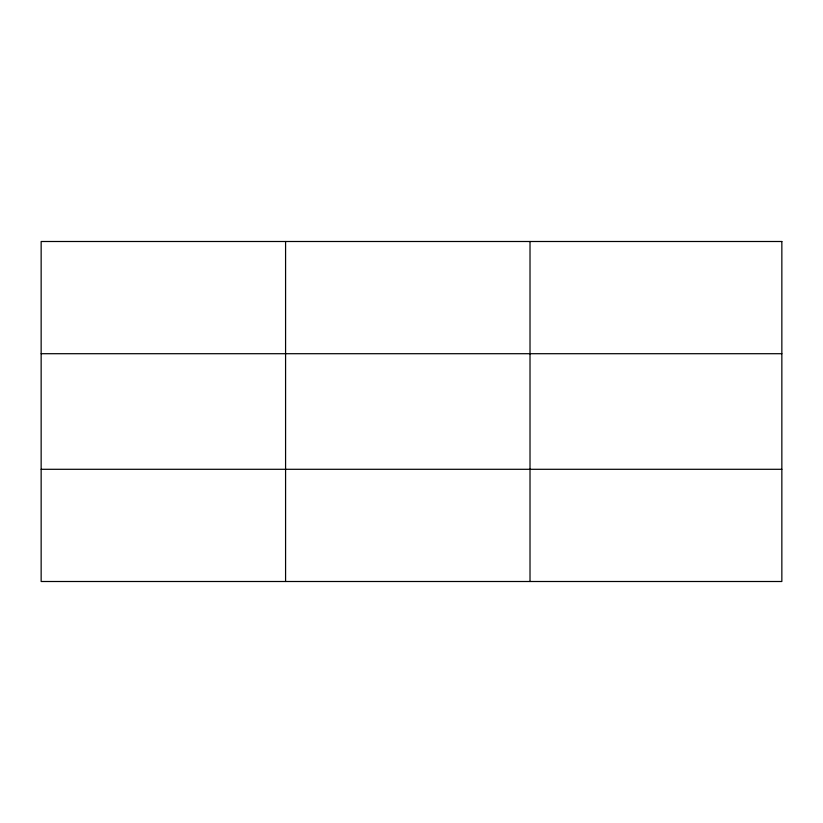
<?xml version="1.0" encoding="UTF-8"?>
<svg xmlns="http://www.w3.org/2000/svg" width="823" height="823" viewBox="0 0 823 823"><rect width="100%" height="100%" fill="white"/><g stroke="black" fill="none" stroke-linecap="round" stroke-linejoin="round"><path stroke-width="1.23" d="M285.581 241.499L285.581 581.501M530.012 241.499L530.012 581.501M41.15 353.705L781.85 353.705M41.15 469.295L781.85 469.295M781.85 241.499L781.85 581.501L41.15 581.501L41.15 241.499L781.85 241.499"/></g></svg>
